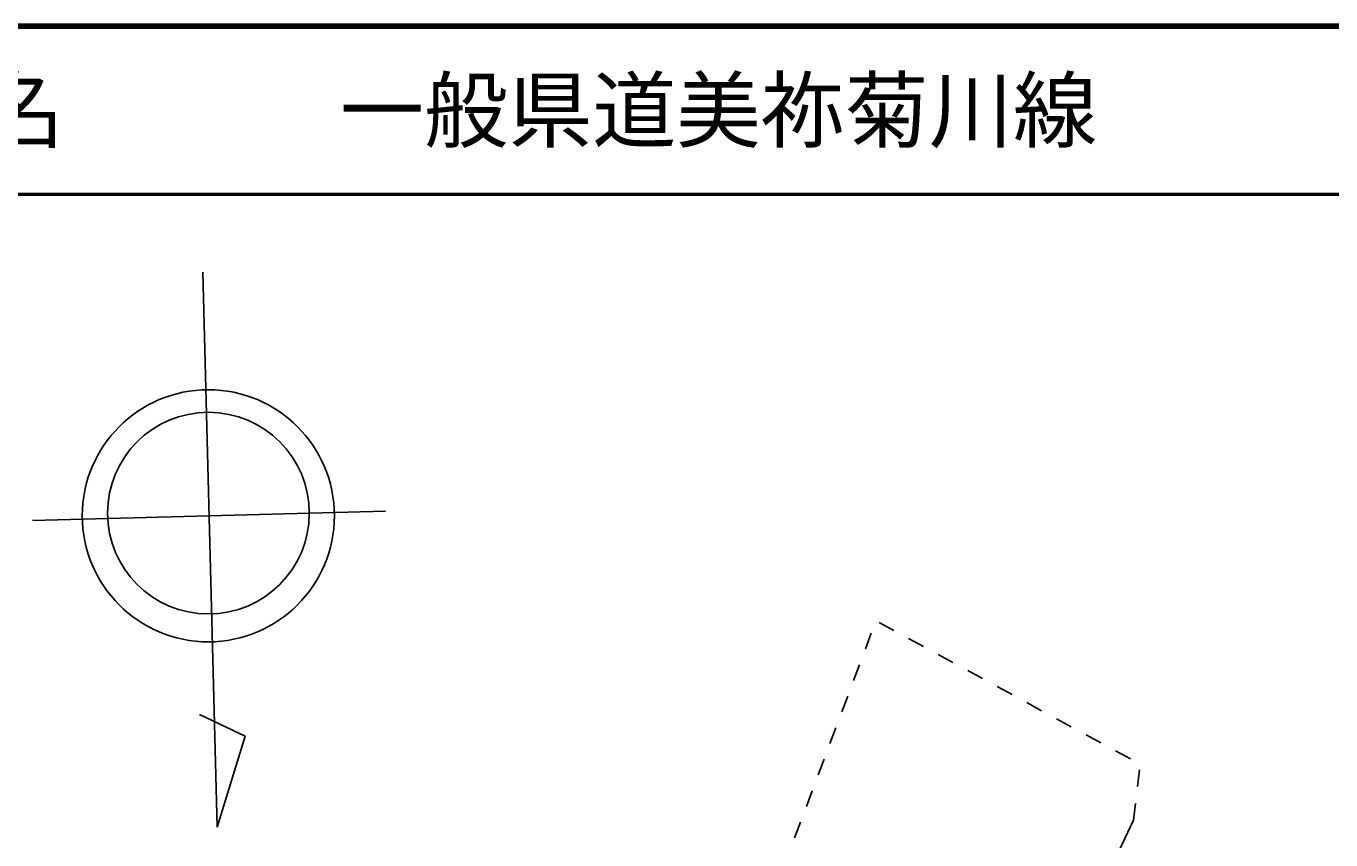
# Model space of a CAD drawing. Units: millimetres, scale not verified. Extents: x 40000 to 680000, y 20000 to 380000.
# Drawn here: x 198084 to 275632, y 331621 to 380000 of the extents above; entities that cross this region are included whole.
import ezdxf
from ezdxf.enums import TextEntityAlignment as Align

# ---------------------------------------------------------------- set-up
doc = ezdxf.new("R2010")
doc.units = ezdxf.units.MM
doc.header["$LTSCALE"] = 1000
for name, color, linetype, lineweight in [('M-BGD', 7, 'Continuous', 25), ('M-BMK-SRVR', 7, 'Continuous', 25), ('M-TTL', 2, 'Continuous', 140), ('M-TTL-LINE', 7, 'Continuous', 50)]:
    doc.layers.add(name, color=color, linetype=linetype, lineweight=lineweight)
doc.layers.add('M-TTL-TXT', color=7, linetype='Continuous')
doc.styles.add('ＭＳ ゴシック', font='')
doc.styles.get('ＭＳ ゴシック').set_extended_font_data('MS Gothic')

msp = doc.modelspace()

# ---------------------------------------------------------------- linework, layer by layer
at = {"layer": 'M-BGD'}
for p, q in [((249656, 344077), (248777, 344555)), ((248318, 343908), (247967, 342972)), ((251413, 343122), (250534, 343600)), ((247616, 342035), (247265, 341099)), ((253170, 342167), (252292, 342645)), ((254928, 341212), (254049, 341690)), ((256685, 340257), (255806, 340735)), ((246914, 340163), (246563, 339226)), ((258442, 339302), (257563, 339780)), ((246211, 338290), (245860, 337354)), ((260199, 338347), (259321, 338825)), ((261957, 337392), (261078, 337870)), ((263714, 336437), (262835, 336915)), ((245509, 336417), (245158, 335481)), ((264132, 334789), (264249, 335782)), ((244807, 334545), (244456, 333608)), ((263898, 332802), (264015, 333795)), ((258421, 321200), (263898, 332802)), ((244105, 332672), (243754, 331736))]:
    msp.add_line(p, q, dxfattribs=at)
at = {"layer": 'M-BMK-SRVR'}
for p, q in [((208579, 365372), (209439, 332383)), ((219443, 351163), (198469, 350616)), ((211102, 337795), (208389, 339070)), ((209439, 332383), (211102, 337795))]:
    msp.add_line(p, q, dxfattribs=at)
for centre, radius in [((208914, 350888), 7493), ((208919, 351046), 5995)]:
    msp.add_circle(centre, radius, dxfattribs=at)
at = {"layer": 'M-TTL'}
msp.add_line((680000, 380000), (40000, 380000), dxfattribs=at)
at = {"layer": 'M-TTL-LINE'}
msp.add_line((40000, 370000), (680000, 370000), dxfattribs=at)

# ---------------------------------------------------------------- texts
at = {"layer": 'M-TTL-TXT', "style": 'ＭＳ ゴシック'}
for s, p in [('路 線 名', (180380, 375000)), ('一般県道美祢菊川線', (216734, 375000))]:
    msp.add_text(s, height=3666, dxfattribs=at).set_placement(p, align=Align.MIDDLE_LEFT)

doc.saveas('drawing.dxf')
